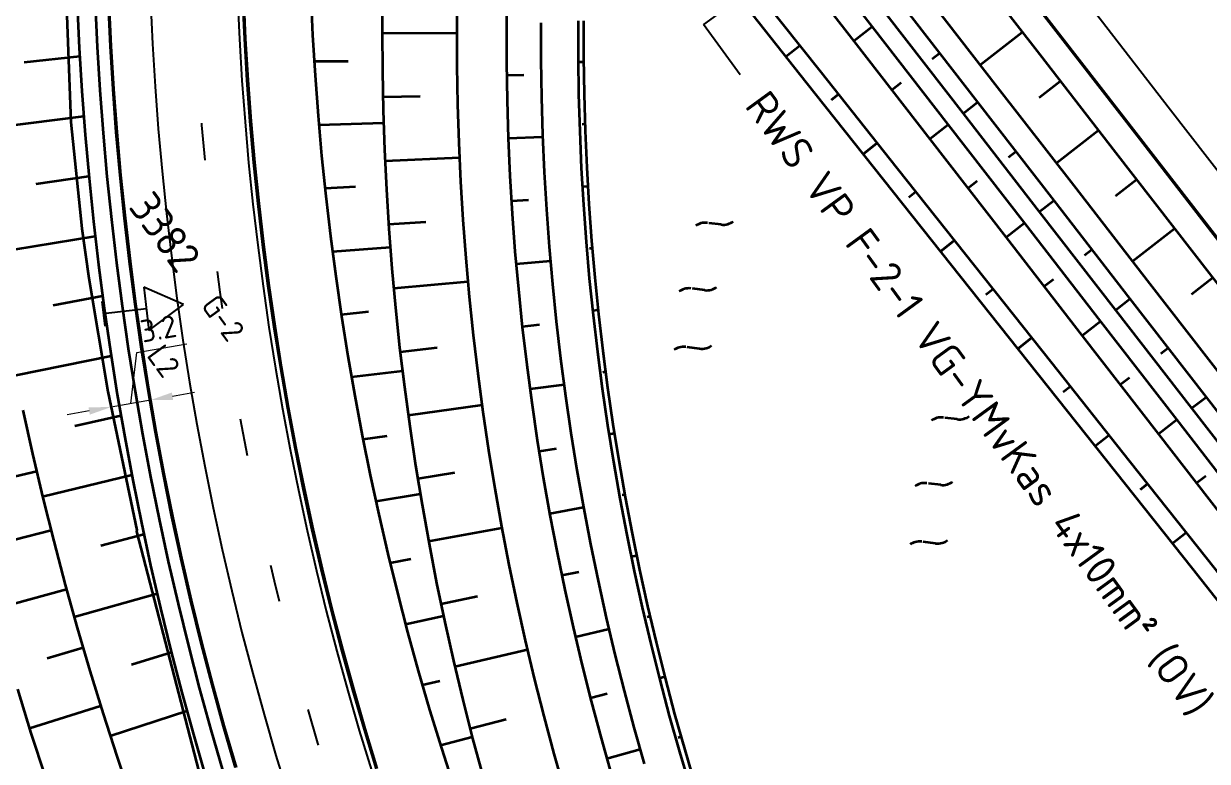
# Model space of a CAD drawing. Header units: metres. Extents: x 134219 to 139080, y 438661 to 444352.
# Drawn here: x 135230.7 to 135326, y 443195.5 to 443254.8 of the extents above; entities that cross this region are included whole.
import ezdxf
from ezdxf.enums import TextEntityAlignment as Align

# ---------------------------------------------------------------- set-up
doc = ezdxf.new("R2010")
doc.units = ezdxf.units.M
doc.linetypes.add('13strp', pattern=[4, 1, -3])
doc.linetypes.add('39strp', pattern=[12, 3, -9])
doc.layers.get('DEFPOINTS').update_dxf_attribs({"color": 193})
for name, color, linetype, lineweight in [('N-WE-KL-ET_LS_OV_ARMATUUR-S', 7, 'Continuous', 25), ('N-WE-KL-ET_LS_OV_ARMATUUR-T18', 1, 'Continuous', 25), ('N-WE-KL-ET_LS_OV_KABEL-G', 10, 'KL-LS-OV-N', 35), ('N-WE-KL-ET_LS_OV_KABEL-M', 7, 'Continuous', 18), ('N-WE-KL-ET_LS_OV_KABEL-T25', 7, 'Continuous', 25), ('Utd-geleiderail-nw', 8, 'glm a2ee v014$0$f2m40080', 35), ('Utd-ondergr-nw', 8, '13strp', 35)]:
    doc.layers.add(name, color=color, linetype=linetype, lineweight=lineweight)
doc.layers.add('N-WE-KL-ET_LS_OV_ARMATUUR-T25', color=2, linetype='Continuous')
doc.layers.add('Utd-weg-nw', color=8, linetype='Continuous')
doc.styles.add('ISO18', font='NLCS-ISO.ttf')
doc.styles.add('ISO25', font='NLCS-ISO.ttf')
doc.styles.add('NLCS_18', font='NLCS-ISO.ttf', dxfattribs={"height": 1.8})
doc.styles.add('NLCS_25', font='NLCS-ISO.ttf', dxfattribs={"height": 2.5})
doc.linetypes.add('glm a2ee v014$0$f2m40080', pattern='A,2,-1,[160,RTW.shx,S=0.5,R=0,X=0,Y=0],-1', length=4)
doc.linetypes.add('KL-LS-OV-N', pattern='A,4,-1,[103,NLCS.SHX,S=0.75,R=0,X=0,Y=0],-1,4,-1.5,["0V",Standard,S=1,R=0,X=0,Y=-0.5],-3', length=14.5)
doc.dimstyles.new('NLCS_t18_pijl_Dimension_l3_h1', dxfattribs={"dimtxt": 1.8, "dimasz": 1.8, "dimexe": 2, "dimexo": 2, "dimgap": 0.7, "dimtad": 1, "dimdec": 1, "dimzin": 0, "dimdsep": 46, "dimtxsty": 'NLCS_18', "dimcen": 2.5, "dimdle": 2, "dimclrd": 256, "dimclre": 256, "dimclrt": 256, "dimadec": 1, "dimazin": 0, "dimtfac": 1, "dimtdec": 1, "dimtofl": 0, "dimtmove": 1, "dimatfit": 0, "dimfxl": 0, "dimtolj": 1, "dimtzin": 0, "dimlwd": 18, "dimlwe": 18, "dimarcsym": 0})

# ---------------------------------------------------------------- blocks, each defined once
blk = doc.blocks.new('SKL-ET_OV_ARMATUUR_HD_NATRIUM_1x250W-SO (3)')
for p, q in [((6.493, 0), (3.493, 1.757)), ((3.493, -1.757), (6.493, 0))]:
    blk.add_line(p, q)
for points in [[(0, 1), (0, -1)], [(3.493, 1.757), (3.493, -1.757)], [(3.493, 0), (0, 0)]]:
    blk.add_lwpolyline(points)
at = {"layer": 'N-WE-KL-ET_LS_OV_ARMATUUR-T18', "style": 'ISO18', "flags": 1}
for tag, p in [('TYPE_ARMATUUR', (3.075, -6.821)), ('VERMOGEN_LAMP', (3.075, -10.606)), ('SPIEGELSTAND', (3.075, -14.39)), ('HOOGTE_LICHTMAST', (3.075, -18.175)), ('UITLEGGERHOEK', (3.075, -21.959)), ('TYPE_LICHTMAST', (3.075, -25.744)), ('BOTSVRIENDELIJK', (3.075, -29.528)), ('POSITIE_LICHTMAST', (3.075, -33.313)), ('KABELAANSLUITNG', (3.075, -37.097)), ('VOEDINGSPUNT', (3.075, -44.666))]:
    blk.add_attdef(tag, p, '', height=1.8, dxfattribs=at)
at = {"layer": 'N-WE-KL-ET_LS_OV_ARMATUUR-T18', "style": 'ISO18'}
for tag, p in [('FASE-AANSLUITING_1', (3.075, -40.882)), ('GROEPSNUMMER', (3.075, -48.451))]:
    blk.add_attdef(tag, p, '', height=1.8, dxfattribs=at)
at = {"layer": 'N-WE-KL-ET_LS_OV_ARMATUUR-T25', "style": 'ISO25'}
for tag, p in [('MASTNUMMER', (3.075, 7.391)), ('TYPE_SYMBOOL', (3.075, 3.606))]:
    blk.add_attdef(tag, p, '', height=2.5, dxfattribs=at)
blk = doc.blocks.new('*D483')
at = {"layer": 'DEFPOINTS', "color": 0, "transparency": 16777216}
for p in [(135240.946, 443224.546), (135237.784, 443223.986), (135237.784, 443223.986)]:
    blk.add_point(p, dxfattribs=at)
at = {"layer": 'N-WE-KL-ET_LS_OV_KABEL-M', "linetype": 'Continuous', "lineweight": 18, "transparency": 16777216}
for p, q in [((135239.842, 443228.362), (135243.88, 443229.078)), ((135239.365, 443224.266), (135239.842, 443228.362)), ((135242.718, 443224.86), (135244.491, 443225.175)), ((135240.946, 443224.546), (135237.784, 443223.986)), ((135236.012, 443223.672), (135234.239, 443223.357))]:
    blk.add_line(p, q, dxfattribs=at)
at = {"layer": 'N-WE-KL-ET_LS_OV_KABEL-M', "lineweight": 18, "transparency": 16777216}
for p, q in [((135240.946, 443224.546), (135240.597, 443226.516)), ((135237.784, 443223.986), (135237.435, 443225.955))]:
    blk.add_line(p, q, dxfattribs=at)
at = {"layer": 'N-WE-KL-ET_LS_OV_KABEL-M', "transparency": 16777216}
for points in [[(135242.666, 443225.156), (135242.771, 443224.565), (135240.946, 443224.546)], [(135235.959, 443223.967), (135236.064, 443223.376), (135237.784, 443223.986)]]:
    blk.add_solid(points, dxfattribs=at)
at = {"layer": 'N-WE-KL-ET_LS_OV_KABEL-M', "transparency": 16777216, "insert": (135241.582, 443230.295), "char_height": 1.8, "attachment_point": 5, "rotation": 10.05172, "style": 'NLCS_18'}
blk.add_mtext('\\A1;3.2', dxfattribs=at)
blk = doc.blocks.new('Dwm A2 aanvulling$0$A$C32883349')
at = {"layer": 'Utd-ondergr-nw'}
blk.add_line((-1.818, 0.375), (-2.436, 1.315), dxfattribs=at)
for centre, start, end in [((-3.533, 0.593), 33.34449, 123.34449), ((-0.721, 1.096), 213.34449, 303.34449)]:
    blk.add_arc(centre, 1.312, start, end, dxfattribs=at)

msp = doc.modelspace()

# ---------------------------------------------------------------- linework, layer by layer
at = {"layer": 'N-WE-KL-ET_LS_OV_KABEL-G', "flags": 128}
for points, elevation in [([(135529.9, 443571.875), (135523.79, 443568.374), (135513.946, 443562.397), (135500.618, 443554.834), (135497.127, 443552.893), (135485.442, 443546.346), (135476.713, 443541.44), (135465.438, 443534.876), (135455.272, 443529.64), (135450.451, 443527.984), (135439.153, 443522.461), (135433.339, 443519.575), (135415.868, 443511.311), (135400.803, 443504.549), (135389.184, 443499.078), (135377.101, 443493.401), (135361.318, 443485.239), (135349.162, 443477.672), (135342.125, 443472.758), (135333.617, 443466.603), (135324.792, 443459.256), (135322.366, 443457.346), (135310.064, 443446.127), (135304.584, 443440.292), (135302.487, 443438.14), (135300.612, 443436.914), (135300.632, 443436.922), (135300.606, 443436.747), (135297.969, 443433.343), (135287.537, 443419.258), (135283.531, 443413.488), (135275.252, 443401.159), (135268.552, 443390.028), (135261.769, 443377.032), (135253.948, 443359.543), (135249.283, 443346.731), (135245.327, 443333.985), (135239.582, 443308.498), (135238.411, 443302.213), (135237.077, 443299.825), (135235.322, 443288.355), (135234.738, 443284.025), (135234.363, 443271.554), (135234.551, 443258.583), (135234.553, 443258.608), (135234.172, 443256.929), (135234.544, 443246.911), (135234.533, 443246.867)], 7.177), ([(135234.544, 443246.911), (135234.529, 443246.903), (135235.418, 443238.337), (135235.986, 443234.352), (135237.524, 443225.236), (135239.841, 443214.096), (135239.831, 443213.969), (135252.13, 443166.598), (135257.019, 443157.486), (135264.307, 443146.015), (135269.311, 443138.068), (135273.615, 443131.771), (135288.114, 443111.181), (135300.032, 443096.579), (135317.966, 443079.293), (135338.01, 443062.116), (135356.885, 443046.361), (135360.55, 443043.786), (135362.82, 443042.574), (135363.951, 443043.012), (135364.62, 443043.268)], 5.633)]:
    msp.add_lwpolyline(points, dxfattribs=dict(at, elevation=elevation))
at = {"layer": 'N-WE-KL-ET_LS_OV_KABEL-T25'}
for p in [(135320.195, 443280.068), (135288.388, 443250.717)]:
    msp.add_line(p, (135285.445, 443254.759), dxfattribs=at)
at = {"layer": 'Utd-geleiderail-nw', "linetype": 'Continuous', "flags": 128}
msp.add_lwpolyline([(135236.507, 443256.441), (135236.67, 443252.959), (135236.881, 443249.479), (135237.14, 443246.002), (135237.448, 443242.529), (135237.804, 443239.06), (135238.208, 443235.597), (135238.66, 443232.139), (135239.16, 443228.689), (135239.708, 443225.245), (135240.304, 443221.81), (135240.948, 443218.383), (135241.638, 443214.965), (135242.377, 443211.557), (135243.162, 443208.16), (135243.995, 443204.774), (135244.875, 443201.4), (135245.801, 443198.039), (135246.774, 443194.691)], dxfattribs=at)
at = {"layer": 'Utd-ondergr-nw', "linetype": 'Continuous', "flags": 128}
for points in [[(135271.157, 443280.799), (135282.366, 443266.678), (135288.583, 443258.845), (135294.8, 443251.013), (135301.017, 443243.18), (135307.235, 443235.348), (135313.452, 443227.515), (135319.669, 443219.683), (135325.886, 443211.851), (135332.103, 443204.018), (135339.862, 443194.244), (135334.962, 443186.592), (135329.569, 443178.171), (135324.177, 443169.749), (135318.784, 443161.328), (135313.391, 443152.907), (135308.276, 443144.92)], [(135273.413, 443275.665), (135281.25, 443265.792), (135287.467, 443257.959), (135293.684, 443250.127), (135299.901, 443242.294), (135306.119, 443234.462), (135312.336, 443226.629), (135318.553, 443218.797), (135324.77, 443210.965), (135330.987, 443203.132), (135338.44, 443194.331), (135333.762, 443187.36), (135328.369, 443178.939), (135322.977, 443170.517), (135317.584, 443162.097), (135312.191, 443153.675), (135306.605, 443144.953)], [(135292.879, 443262.476), (135299.007, 443254.573), (135305.135, 443246.671), (135311.264, 443238.769), (135317.392, 443230.867), (135323.521, 443222.965), (135329.649, 443215.063), (135335.777, 443207.161), (135341.906, 443199.259), (135348.034, 443191.357), (135354.163, 443183.455), (135360.291, 443175.553), (135366.419, 443167.651), (135372.548, 443159.749), (135378.676, 443151.846), (135384.805, 443143.944), (135390.933, 443136.042), (135393.858, 443132.227)], [(135291.397, 443261.327), (135297.525, 443253.424), (135303.654, 443245.522), (135309.782, 443237.62), (135315.911, 443229.718), (135322.039, 443221.816), (135328.167, 443213.914), (135334.296, 443206.012), (135340.424, 443198.11), (135346.553, 443190.208), (135352.681, 443182.306), (135358.809, 443174.404), (135364.938, 443166.502), (135371.066, 443158.6), (135377.195, 443150.697), (135383.323, 443142.795), (135389.451, 443134.893), (135392.026, 443131.573)], [(135308.065, 443261.598), (135314.193, 443253.696), (135320.322, 443245.794), (135326.45, 443237.892), (135332.578, 443229.99), (135338.707, 443222.088), (135344.835, 443214.186), (135350.964, 443206.284), (135357.092, 443198.382), (135363.22, 443190.48), (135369.349, 443182.577), (135375.477, 443174.675), (135381.606, 443166.773), (135387.734, 443158.871), (135393.862, 443150.969), (135399.991, 443143.067), (135406.119, 443135.165), (135412.248, 443127.263), (135418.376, 443119.361), (135421.475, 443115.365)], [(135308.12, 443261.641), (135314.249, 443253.739), (135320.377, 443245.837), (135326.505, 443237.935), (135332.634, 443230.033), (135338.762, 443222.131), (135344.891, 443214.229), (135351.019, 443206.327), (135357.147, 443198.424), (135363.276, 443190.522), (135369.404, 443182.62), (135375.532, 443174.718), (135381.661, 443166.816), (135387.789, 443158.914), (135393.918, 443151.012), (135400.046, 443143.11), (135406.174, 443135.208), (135412.303, 443127.306), (135418.431, 443119.404), (135421.514, 443115.429)], [(135306.342, 443260.262), (135312.471, 443252.36), (135318.599, 443244.458), (135324.727, 443236.556), (135330.856, 443228.654), (135336.984, 443220.752), (135343.113, 443212.85), (135349.241, 443204.948), (135355.369, 443197.046), (135361.498, 443189.144), (135367.626, 443181.241), (135373.755, 443173.339), (135379.883, 443165.437), (135386.011, 443157.535), (135392.14, 443149.633), (135398.268, 443141.731), (135404.397, 443133.829), (135410.525, 443125.927), (135416.653, 443118.025), (135419.92, 443113.812)], [(135265.617, 443257.6), (135265.583, 443254.512), (135265.593, 443251.421), (135265.647, 443248.328), (135265.746, 443245.234), (135265.89, 443242.139), (135266.079, 443239.045), (135266.312, 443235.951), (135266.59, 443232.859), (135266.912, 443229.768), (135267.279, 443226.681), (135267.691, 443223.597), (135268.148, 443220.517), (135268.649, 443217.441), (135269.195, 443214.371), (135269.786, 443211.308), (135270.421, 443208.25), (135271.1, 443205.201), (135271.823, 443202.159), (135272.591, 443199.126), (135273.403, 443196.103), (135274.258, 443193.089)], [(135269.614, 443257.759), (135269.577, 443254.726), (135269.584, 443251.691), (135269.634, 443248.653), (135269.728, 443245.615), (135269.866, 443242.575), (135270.048, 443239.536), (135270.274, 443236.497), (135270.544, 443233.46), (135270.858, 443230.424), (135271.216, 443227.392), (135271.618, 443224.362), (135272.063, 443221.336), (135272.553, 443218.315), (135273.086, 443215.3), (135273.663, 443212.29), (135274.284, 443209.286), (135274.949, 443206.29), (135275.657, 443203.302), (135276.408, 443200.322), (135277.203, 443197.352), (135278.041, 443194.391)], [(135302.944, 443257.627), (135309.073, 443249.725), (135315.201, 443241.823), (135321.329, 443233.921), (135327.458, 443226.019), (135333.586, 443218.117), (135339.715, 443210.215), (135345.843, 443202.312), (135351.971, 443194.41), (135358.1, 443186.508), (135364.228, 443178.606), (135370.357, 443170.704), (135376.485, 443162.802), (135382.613, 443154.9), (135388.742, 443146.998), (135394.87, 443139.096), (135400.999, 443131.194), (135407.127, 443123.292), (135413.255, 443115.39), (135417.506, 443109.909)], [(135248.348, 443256.913), (135248.503, 443253.595), (135248.704, 443250.279), (135248.951, 443246.966), (135249.244, 443243.656), (135249.584, 443240.352), (135249.969, 443237.052), (135250.399, 443233.758), (135250.876, 443230.47), (135251.398, 443227.189), (135251.966, 443223.915), (135252.579, 443220.65), (135253.237, 443217.394), (135253.941, 443214.147), (135254.689, 443210.91), (135255.482, 443207.684), (135256.321, 443204.47), (135257.203, 443201.267), (135258.13, 443198.077), (135259.102, 443194.9)], [(135248.418, 443256.916), (135248.573, 443253.598), (135248.774, 443250.283), (135249.021, 443246.971), (135249.314, 443243.663), (135249.653, 443240.359), (135250.038, 443237.06), (135250.469, 443233.767), (135250.945, 443230.48), (135251.467, 443227.2), (135252.035, 443223.928), (135252.647, 443220.664), (135253.306, 443217.408), (135254.009, 443214.162), (135254.757, 443210.927), (135255.55, 443207.702), (135256.388, 443204.488), (135257.271, 443201.286), (135258.197, 443198.097), (135259.168, 443194.92)], [(135253.843, 443257.132), (135253.995, 443253.89), (135254.192, 443250.65), (135254.433, 443247.413), (135254.719, 443244.18), (135255.051, 443240.951), (135255.427, 443237.727), (135255.848, 443234.509), (135256.313, 443231.296), (135256.824, 443228.091), (135257.378, 443224.893), (135257.977, 443221.703), (135258.62, 443218.521), (135259.308, 443215.349), (135260.039, 443212.187), (135260.814, 443209.035), (135261.633, 443205.894), (135262.495, 443202.765), (135263.401, 443199.648), (135264.35, 443196.544), (135265.342, 443193.454)], [(135259.622, 443257.362), (135259.591, 443254.19), (135259.606, 443251.016), (135259.667, 443247.84), (135259.774, 443244.663), (135259.926, 443241.485), (135260.124, 443238.308), (135260.368, 443235.132), (135260.658, 443231.957), (135260.993, 443228.784), (135261.375, 443225.615), (135261.802, 443222.449), (135262.275, 443219.287), (135262.794, 443216.13), (135263.359, 443212.979), (135263.969, 443209.834), (135264.625, 443206.696), (135265.327, 443203.566), (135266.073, 443200.445), (135266.865, 443197.332), (135267.703, 443194.229)], [(135235.058, 443256.385), (135235.222, 443252.882), (135235.434, 443249.381), (135235.695, 443245.884), (135236.005, 443242.391), (135236.363, 443238.902), (135236.769, 443235.419), (135237.224, 443231.941), (135237.727, 443228.471), (135238.278, 443225.007), (135238.877, 443221.552), (135239.524, 443218.105), (135240.219, 443214.668), (135240.962, 443211.241), (135241.752, 443207.824), (135242.59, 443204.418), (135243.474, 443201.025), (135244.406, 443197.644), (135245.385, 443194.276)], [(135237.536, 443256.483), (135237.698, 443253.015), (135237.909, 443249.548), (135238.167, 443246.086), (135238.474, 443242.627), (135238.828, 443239.172), (135239.23, 443235.723), (135239.681, 443232.28), (135240.179, 443228.844), (135240.725, 443225.414), (135241.318, 443221.993), (135241.959, 443218.58), (135242.647, 443215.176), (135243.382, 443211.783), (135244.164, 443208.399), (135244.994, 443205.027), (135245.87, 443201.667), (135246.792, 443198.32), (135247.761, 443194.985)], [(135237.606, 443256.486), (135237.768, 443253.018), (135237.979, 443249.553), (135238.237, 443246.091), (135238.543, 443242.633), (135238.898, 443239.18), (135239.3, 443235.732), (135239.75, 443232.29), (135240.248, 443228.854), (135240.794, 443225.426), (135241.387, 443222.005), (135242.027, 443218.593), (135242.715, 443215.191), (135243.45, 443211.798), (135244.233, 443208.416), (135245.062, 443205.045), (135245.937, 443201.685), (135246.86, 443198.339), (135247.828, 443195.005)], [(135301.364, 443256.401), (135307.492, 443248.499), (135313.621, 443240.597), (135319.749, 443232.695), (135325.877, 443224.793), (135332.006, 443216.891), (135338.134, 443208.989), (135344.263, 443201.087), (135350.391, 443193.185), (135356.519, 443185.283), (135362.648, 443177.381), (135368.776, 443169.478), (135374.905, 443161.576), (135381.033, 443153.674), (135387.161, 443145.772), (135393.29, 443137.87), (135398.802, 443130.763)], [(135272.348, 443254.875), (135272.352, 443251.878), (135272.4, 443248.879), (135272.49, 443245.879), (135272.625, 443242.878), (135272.802, 443239.877), (135273.023, 443236.876), (135273.287, 443233.877), (135273.595, 443230.879), (135273.946, 443227.885), (135274.341, 443224.893), (135274.779, 443221.905), (135275.26, 443218.922), (135275.785, 443215.944), (135276.353, 443212.971), (135276.964, 443210.005), (135277.618, 443207.046), (135278.316, 443204.095), (135279.056, 443201.152), (135279.839, 443198.218), (135280.665, 443195.294)], [(135275.344, 443255.036), (135275.345, 443252.081), (135275.39, 443249.123), (135275.477, 443246.164), (135275.607, 443243.205), (135275.779, 443240.245), (135275.995, 443237.286), (135276.253, 443234.328), (135276.555, 443231.372), (135276.899, 443228.418), (135277.286, 443225.467), (135277.715, 443222.52), (135278.188, 443219.577), (135278.703, 443216.64), (135279.261, 443213.708), (135279.862, 443210.782), (135280.505, 443207.863), (135281.191, 443204.952), (135281.919, 443202.049), (135282.689, 443199.155), (135283.501, 443196.27), (135284.356, 443193.395)], [(135275.793, 443255.06), (135275.794, 443252.111), (135275.838, 443249.16), (135275.925, 443246.207), (135276.054, 443243.254), (135276.226, 443240.3), (135276.441, 443237.347), (135276.698, 443234.395), (135276.998, 443231.445), (135277.342, 443228.498), (135277.727, 443225.553), (135278.156, 443222.612), (135278.627, 443219.676), (135279.141, 443216.744), (135279.697, 443213.818), (135280.296, 443210.899), (135280.938, 443207.986), (135281.622, 443205.081), (135282.348, 443202.184), (135283.116, 443199.295), (135283.927, 443196.416), (135284.779, 443193.548)], [(135300.192, 443255.493), (135306.321, 443247.591), (135312.449, 443239.689), (135318.578, 443231.786), (135324.706, 443223.884), (135330.834, 443215.982), (135336.963, 443208.08), (135343.091, 443200.178), (135349.219, 443192.276), (135355.348, 443184.374), (135361.476, 443176.472), (135367.605, 443168.57), (135373.733, 443160.668), (135379.861, 443152.766), (135385.99, 443144.864), (135392.118, 443136.962), (135396.837, 443130.877)], [(135265.584, 443254.033), (135259.592, 443254.044)], [(135299.007, 443254.573), (135297.525, 443253.424)], [(135307.686, 443251.513), (135311.084, 443254.148)], [(135292.064, 443252.167), (135293.18, 443253.053)], [(135230.774, 443251.732), (135235.262, 443252.214)], [(135256.863, 443251.789), (135254.124, 443251.767)], [(135303.842, 443251.996), (135304.428, 443252.45)], [(135275.35, 443251.751), (135275.8, 443251.756)], [(135270.986, 443250.679), (135269.601, 443250.659)], [(135301.33, 443250.048), (135300.59, 443249.473)], [(135312.449, 443248.879), (135314.148, 443250.197)], [(135262.641, 443248.969), (135259.647, 443248.905)], [(135295.731, 443248.694), (135296.289, 443249.137)], [(135306.321, 443247.591), (135307.492, 443248.499)], [(135226.865, 443246.285), (135235.583, 443247.385)], [(135259.701, 443246.813), (135254.5, 443246.652)], [(135275.684, 443246.749), (135275.909, 443246.757)], [(135305.135, 443246.671), (135303.654, 443245.522)], [(135313.815, 443243.61), (135317.213, 443246.246)], [(135272.498, 443245.701), (135269.729, 443245.595)], [(135298.281, 443244.335), (135299.397, 443245.221)], [(135309.971, 443244.094), (135310.556, 443244.548)], [(135265.802, 443244.037), (135259.816, 443243.769)], [(135231.761, 443241.943), (135235.99, 443242.557)], [(135318.578, 443240.977), (135320.277, 443242.295)], [(135257.449, 443241.686), (135254.989, 443241.554)], [(135275.692, 443241.737), (135276.141, 443241.763)], [(135301.948, 443240.862), (135302.506, 443241.305)], [(135307.459, 443242.146), (135306.718, 443241.571)], [(135271.371, 443240.621), (135269.988, 443240.535)], [(135312.449, 443239.689), (135313.621, 443240.597)], [(135263.09, 443238.863), (135260.101, 443238.681)], [(135311.264, 443238.769), (135309.782, 443237.62)], [(135228.301, 443236.389), (135236.499, 443237.735)], [(135319.943, 443235.708), (135323.341, 443238.344)], [(135260.238, 443236.829), (135255.591, 443236.474)], [(135276.267, 443236.757), (135276.491, 443236.775)], [(135304.499, 443236.503), (135305.615, 443237.389)], [(135316.099, 443236.192), (135316.685, 443236.646)], [(135273.125, 443235.721), (135270.364, 443235.483)], [(135266.481, 443234.061), (135260.515, 443233.515)], [(135313.587, 443234.244), (135312.846, 443233.669)], [(135324.706, 443233.075), (135326.405, 443234.393)], [(135233.125, 443232.191), (135237.096, 443232.919)], [(135308.165, 443233.03), (135308.724, 443233.473)], [(135276.516, 443231.75), (135276.963, 443231.798)], [(135318.578, 443231.786), (135319.749, 443232.695)], [(135258.483, 443231.631), (135256.296, 443231.415)], [(135317.392, 443230.867), (135315.911, 443229.718)], [(135272.234, 443230.593), (135270.856, 443230.441)], [(135310.716, 443228.67), (135311.832, 443229.556)], [(135230.103, 443226.554), (135237.784, 443228.111)], [(135264.016, 443228.746), (135261.039, 443228.404)], [(135322.227, 443228.29), (135322.813, 443228.744)], [(135261.223, 443226.879), (135257.12, 443226.379)], [(135277.337, 443226.804), (135277.56, 443226.834)], [(135319.716, 443226.342), (135318.975, 443225.767)], [(135274.224, 443225.783), (135271.478, 443225.413)], [(135314.382, 443225.197), (135314.94, 443225.64)], [(135324.706, 443223.884), (135325.877, 443224.793)], [(135230.684, 443223.745), (135231.465, 443220.214), (135232.292, 443216.695), (135233.167, 443213.191), (135234.088, 443209.701), (135235.056, 443206.226), (135236.07, 443202.767), (135237.129, 443199.324), (135238.235, 443195.897), (135239.386, 443192.488)], [(135234.858, 443222.489), (135238.572, 443223.314)], [(135267.621, 443224.127), (135261.687, 443223.306)], [(135323.521, 443222.965), (135322.039, 443221.816)], [(135259.963, 443221.645), (135258.045, 443221.367)], [(135277.829, 443221.815), (135278.273, 443221.885)], [(135316.933, 443220.838), (135318.049, 443221.724)], [(135273.583, 443220.619), (135272.215, 443220.401)], [(135225.954, 443217.465), (135231.791, 443218.829)], [(135232.27, 443216.792), (135239.445, 443218.528)], [(135265.408, 443218.704), (135262.45, 443218.225)], [(135320.6, 443217.365), (135321.158, 443217.808)], [(135325.844, 443218.44), (135325.103, 443217.865)], [(135262.654, 443216.983), (135259.083, 443216.384)], [(135278.883, 443216.915), (135279.104, 443216.955)], [(135275.792, 443215.908), (135273.067, 443215.407)], [(135230.04, 443213.342), (135232.946, 443214.077)], [(135236.956, 443212.851), (135240.417, 443213.757)], [(135269.217, 443214.257), (135263.326, 443213.162)], [(135323.15, 443213.005), (135324.266, 443213.891)], [(135279.621, 443211.956), (135280.061, 443212.047)], [(135261.881, 443211.745), (135260.225, 443211.429)], [(135275.402, 443210.72), (135274.046, 443210.437)], [(135228.405, 443207.77), (135234.187, 443209.347)], [(135234.807, 443207.12), (135241.48, 443209.002)], [(135267.259, 443208.738), (135264.327, 443208.122)], [(135264.528, 443207.161), (135261.473, 443206.506)], [(135280.913, 443207.113), (135281.132, 443207.164)], [(135277.837, 443206.12), (135275.138, 443205.49)], [(135232.643, 443203.801), (135235.52, 443204.642)], [(135239.419, 443203.291), (135242.63, 443204.262)], [(135271.273, 443204.471), (135265.437, 443203.106)], [(135281.882, 443202.194), (135282.317, 443202.306)], [(135264.231, 443201.951), (135262.829, 443201.618)], [(135230.253, 443201.294), (135231.334, 443197.77), (135232.462, 443194.263)], [(135277.686, 443200.918), (135276.345, 443200.571)], [(135231.21, 443198.173), (135236.933, 443199.961)], [(135237.702, 443197.549), (135243.882, 443199.545)], [(135269.566, 443198.867), (135266.666, 443198.117)], [(135266.84, 443197.433), (135264.283, 443196.764)], [(135283.411, 443197.42), (135283.627, 443197.481)], [(135280.341, 443196.44), (135277.675, 443195.683)]]:
    msp.add_lwpolyline(points, dxfattribs=at)
at = {"layer": 'Utd-weg-nw', "linetype": '39strp', "flags": 128}
for points in [[(135260.709, 443334.115), (135264.585, 443329.117), (135270.713, 443321.215), (135276.842, 443313.313), (135282.97, 443305.411), (135289.099, 443297.509), (135295.227, 443289.607), (135301.355, 443281.704), (135307.484, 443273.802), (135313.612, 443265.9), (135319.74, 443257.998), (135325.869, 443250.096), (135331.997, 443242.194), (135338.126, 443234.292), (135344.254, 443226.39), (135350.382, 443218.488), (135356.511, 443210.586), (135362.639, 443202.684), (135368.768, 443194.782), (135374.896, 443186.88), (135381.024, 443178.978), (135387.153, 443171.075), (135393.281, 443163.173), (135399.41, 443155.271), (135405.538, 443147.369), (135411.666, 443139.467), (135417.795, 443131.565), (135423.923, 443123.663), (135425.36, 443121.81)], [(135245.913, 443294.732), (135245.81, 443293.838), (135245.452, 443290.48), (135245.141, 443287.118), (135244.877, 443283.752), (135244.66, 443280.383), (135244.489, 443277.011), (135244.366, 443273.637), (135244.289, 443270.261), (135244.259, 443266.885), (135244.276, 443263.509), (135244.34, 443260.133), (135244.361, 443259.37), (135244.451, 443256.758), (135244.608, 443253.386), (135244.813, 443250.015), (135245.064, 443246.648), (135245.362, 443243.285), (135245.707, 443239.926), (135246.098, 443236.573), (135246.536, 443233.225), (135247.02, 443229.884), (135247.551, 443226.549), (135248.128, 443223.222), (135248.751, 443219.904), (135249.42, 443216.595), (135250.135, 443213.295), (135250.895, 443210.005), (135251.702, 443206.727), (135252.554, 443203.46), (135253.451, 443200.205), (135254.393, 443196.962), (135255.38, 443193.733), (135256.412, 443190.519), (135257.488, 443187.318), (135258.609, 443184.134), (135259.774, 443180.965), (135260.983, 443177.812), (135262.235, 443174.677), (135263.531, 443171.559), (135264.87, 443168.459), (135266.252, 443165.379), (135267.677, 443162.318), (135269.144, 443159.277), (135270.653, 443156.256), (135272.204, 443153.257), (135273.797, 443150.28), (135275.43, 443147.325), (135277.105, 443144.393), (135278.82, 443141.485), (135280.575, 443138.601), (135282.37, 443135.741), (135284.205, 443132.907), (135286.079, 443130.098), (135287.991, 443127.316), (135289.943, 443124.56), (135291.932, 443121.832), (135293.959, 443119.132), (135296.023, 443116.46), (135298.124, 443113.817), (135300.262, 443111.204), (135302.436, 443108.62), (135304.645, 443106.067), (135306.89, 443103.545), (135309.169, 443101.054), (135311.483, 443098.596), (135313.831, 443096.169), (135316.212, 443093.776), (135318.627, 443091.415), (135321.074, 443089.089), (135323.552, 443086.796), (135326.063, 443084.539), (135328.154, 443082.705), (135330.266, 443080.896), (135332.009, 443079.422), (135333.764, 443077.965), (135336.378, 443075.838), (135337.52, 443074.924), (135339.012, 443073.743), (135341.663, 443071.675), (135344.329, 443069.633), (135347.007, 443067.612), (135349.694, 443065.61), (135352.388, 443063.624), (135355.085, 443061.649), (135357.784, 443059.683), (135360.289, 443057.863), (135365.891, 443053.827), (135373.996, 443047.977), (135378.606, 443044.638)]]:
    msp.add_lwpolyline(points, dxfattribs=at)
at = {"layer": 'Utd-weg-nw', "linetype": 'Continuous', "flags": 128}
for points in [[(135240.954, 443256.619), (135241.114, 443253.198), (135241.321, 443249.779), (135241.576, 443246.364), (135241.878, 443242.952), (135242.228, 443239.545), (135242.625, 443236.143), (135243.069, 443232.747), (135243.56, 443229.358), (135244.098, 443225.975), (135244.683, 443222.601), (135245.315, 443219.234), (135245.994, 443215.877), (135246.719, 443212.53), (135247.491, 443209.193), (135248.309, 443205.867), (135249.173, 443202.553), (135250.083, 443199.251), (135251.039, 443195.962), (135252.04, 443192.687)], [(135247.948, 443256.897), (135248.103, 443253.573), (135248.305, 443250.252), (135248.553, 443246.933), (135248.846, 443243.618), (135249.186, 443240.308), (135249.572, 443237.003), (135250.003, 443233.703), (135250.48, 443230.41), (135251.003, 443227.123), (135251.572, 443223.844), (135252.186, 443220.574), (135252.846, 443217.312), (135253.55, 443214.06), (135254.3, 443210.818), (135255.095, 443207.586), (135255.934, 443204.366), (135256.818, 443201.158), (135257.747, 443197.962), (135258.72, 443194.78)], [(135316.896, 443255.792), (135323.024, 443247.89), (135329.153, 443239.988), (135335.281, 443232.086), (135341.409, 443224.184), (135347.538, 443216.282), (135353.666, 443208.38), (135359.795, 443200.478), (135365.923, 443192.575), (135372.051, 443184.673), (135378.18, 443176.771), (135384.308, 443168.869), (135390.436, 443160.967), (135396.565, 443153.065), (135402.693, 443145.163), (135408.822, 443137.261), (135414.95, 443129.359), (135421.078, 443121.457), (135423.368, 443118.505)]]:
    msp.add_lwpolyline(points, dxfattribs=at)

# ---------------------------------------------------------------- block references
at = {"layer": 'N-WE-KL-ET_LS_OV_ARMATUUR-S'}
ref = msp.add_blockref('SKL-ET_OV_ARMATUUR_HD_NATRIUM_1x250W-SO (3)', (135237.153, 443231.485, 6.703), dxfattribs=dict(at, rotation=6.654814366496458))
ref.add_attrib('MASTNUMMER', '3382', (135239.112, 443240.071, 6.703), dxfattribs={"layer": 'N-WE-KL-ET_LS_OV_ARMATUUR-T25', "height": 2.5, "rotation": 306.066, "style": 'ISO25'})
ref.add_attrib('FASE-AANSLUITING_1', 'L2', (135240.571, 443228.138, 6.703), dxfattribs={"layer": 'N-WE-KL-ET_LS_OV_ARMATUUR-T18', "height": 1.8, "rotation": 306.066, "style": 'ISO18'})
ref.add_attrib('GROEPSNUMMER', 'G-2', (135244.946, 443232.159, 6.703), dxfattribs={"layer": 'N-WE-KL-ET_LS_OV_ARMATUUR-T18', "height": 1.8, "rotation": 306.066, "style": 'ISO18'})
at = {"layer": 'Utd-ondergr-nw', "linetype": 'Continuous', "rotation": 49.35098364402291}
for p in [(135288.34, 443239.796), (135287.005, 443234.517), (135286.599, 443229.817), (135307.325, 443224.138), (135305.99, 443218.859), (135305.584, 443214.16)]:
    msp.add_blockref('Dwm A2 aanvulling$0$A$C32883349', p, dxfattribs=at)

# ---------------------------------------------------------------- texts
at = {"layer": 'N-WE-KL-ET_LS_OV_KABEL-T25', "style": 'NLCS_25'}
msp.add_text('RWS VP F-2-1 VG-YMvKas 4x10mm² (OV)', height=2.5, rotation=306.066, dxfattribs=at).set_placement((135289.69, 443248.93), align=Align.MIDDLE_LEFT)

# ---------------------------------------------------------------- dimensions: what is measured, and where the dimension line sits
at = {"layer": 'N-WE-KL-ET_LS_OV_KABEL-M'}
dim = msp.add_aligned_dim(p1=(135240.946, 443224.546), p2=(135237.784, 443223.986), distance=0, dimstyle='NLCS_t18_pijl_Dimension_l3_h1', dxfattribs=at)
dim.commit()
dim.dimension.update_dxf_attribs({"geometry": '*D483', "text_midpoint": (135240.252, 443230.06)})

doc.saveas('drawing.dxf')
